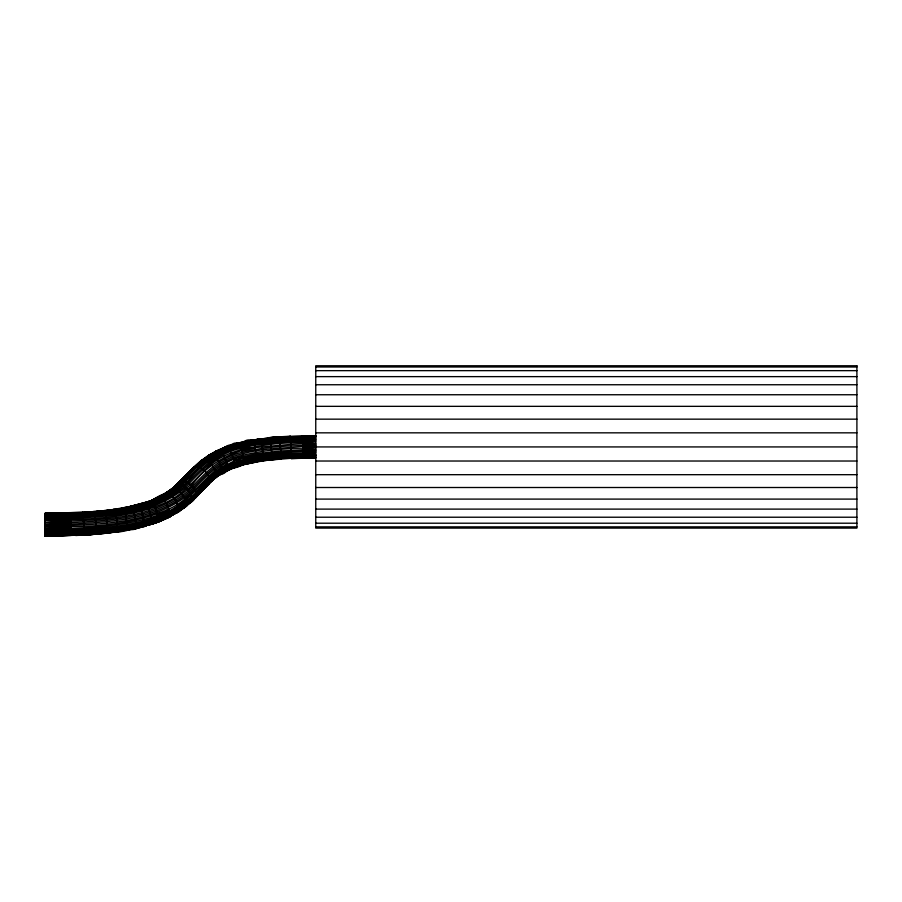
<?xml version="1.0" encoding="UTF-8"?>
<svg xmlns="http://www.w3.org/2000/svg" width="902" height="902" viewBox="0 0 902 902"><rect width="100%" height="100%" fill="white"/><g stroke="black" fill="none" stroke-linecap="round" stroke-linejoin="round"><path stroke-width="1.35" d="M45.1 516.339L45.1 514.817C91.7 511.378 146.958 516.057 183.523 481.116C199.004 461.689 220.235 446.682 244.972 442.307C268.198 437.267 292.079 436.726 315.756 436.331C287.693 435.937 259.021 437.008 231.994 445.295M290.94 457.788L291.177 458.554L302.914 458.284L302.666 439.048L315.756 438.293C290.185 437.774 264.275 438.947 239.38 445.261C215.161 450.211 197.651 468.273 181.629 485.727C143.846 516.711 91.113 513.644 45.179 515.662L70.345 516.158L70.987 532.09L70.796 535.393L45.235 535.675C86.671 533.781 129.753 533.736 168.573 517.139C171.752 509.202 162.394 490.711 152.889 500.272L156.046 498.851M45.111 513.982L45.1 515.211L45.145 513.982L70.108 513.723L70.345 516.158L45.179 515.944L45.19 517.725M88.61 534.886L100.426 533.556L88.61 534.886L62.069 535.664L45.224 535.562L45.269 534.334C94.642 530.895 151.356 534.266 191.607 500.17C205.656 486.212 218.814 469.243 238.94 464.023C263.779 456.446 290.038 456.311 315.756 455.566C290.049 454.349 263.812 455.905 238.974 463.042C218.859 468.262 205.724 485.22 191.675 499.178C151.412 533.229 94.676 530.072 45.269 533.206L45.213 534.739L45.269 533.206L70.987 533.059M82.556 512.381L45.123 513.306L45.111 514.377L45.123 513.306L82.465 512.291L83.942 524.987L83.649 534.412M76.027 535.202L45.247 536.239L45.269 535.168L84.01 534.401L117.452 531.199L117.091 520.33L114.34 509.641L93.763 511.874L100.223 511.254M234.43 466.447L234.204 467.135C252.447 460.415 272.088 458.814 291.357 457.788L290.354 436.974M62.249 535.179L62.159 536.047L45.247 536.239L68.056 535.348M62.012 535.19L62.159 536.047L45.258 536.115L45.224 535.168M45.258 535.675L83.942 534.694M69.758 513.734L69.894 512.866L70.108 513.723L45.123 513.824L69.894 512.866M289.948 436.985L290.117 436.128L290.421 436.974M291.369 458.261L291.414 457.788M45.213 519.338L45.19 517.331C92.793 513.723 149.777 518.289 187.052 482.266C202.059 463.572 222.253 448.689 246.28 444.607C264.771 440.277 283.848 440.356 302.61 438.068L302.407 435.745L315.756 435.824L289.993 436.512M242.39 464.981L255.266 462.275C256.495 455.837 256.551 433.49 243.675 441.698L243.112 442.51M214.507 478.083L218.927 474.847C227.022 473.967 229.785 467.845 226.458 461.317C224.575 457.134 222.095 451.992 217.303 450.729L203.085 459.817M206.795 458.047L207.855 455.86L209.805 455.036M191.585 500.587L216.04 477.282L216.57 474.61L215.928 471.16L211.35 463.989L205.938 460.257L202.149 459.964L176.172 485.603M82.465 512.291L104.756 510.848L106.943 521.604L107.225 532.484L95.646 533.578M177.897 484.656L179.058 482.288L194.122 467.27M191.371 470.54L192.532 468.172M191.506 470.562L192.656 468.194L201.529 460.313L200.92 460.798L200.075 462.196L202.973 460.02M174.21 487.463C181.144 478.861 197.685 496.799 189.082 503.372C196.241 500.418 198.643 492.064 192.678 486.697C189.533 483.179 183.636 478.962 179.058 482.288M176.499 486.11L179.566 481.995L181.956 480.822M199.59 492.492L194.167 498.738M259.348 439.184L250.936 440.514L259.923 438.857L262.313 446.93L263.125 460.685L254.804 461.948L263.237 460.685M113.37 510.182L113.866 509.292M231.149 467.653L233.032 468.206L238.613 465.545L238.613 459.434L243.439 456.581L255.717 453.875L280.838 450.887L315.756 449.839C291.56 447.031 266.834 449.771 243.145 455.172C220.494 459.648 204.946 477.406 189.848 493.304C149.935 526.7 94.101 523.78 45.258 526.531C86.66 527.411 130.08 526.204 168.573 509.168C197.448 496.844 210.888 462.185 243.439 456.581C241.68 450.718 240.045 437.876 230.608 445.216L229.987 446.073M279.18 437.143L280.838 450.887L280.466 458.881M262.414 460.742L280.838 458.859L262.155 460.291M302.373 435.846L315.756 435.655L302.407 435.745M223.854 448.79C225.026 445.971 230.686 443.468 233.009 446.231L239.38 445.261M223.978 448.801L224.203 448.114M226.019 471.25L233.765 467.664L234.441 463.515L232.896 456.919L230.472 451.722L227.011 447.572L224.79 447.212L231.363 445.081L224.519 447.584M244.329 463.989L242.074 464.755L255.514 462.162L255.875 461.362M95.928 533.95L95.928 522.675L93.977 511.479M113.675 509.404L130.666 506.45L150.431 501.23L153.036 503.699L155.651 508.3L158.256 518.74L157.173 522.134L149.879 524.592L163.645 518.988L163.645 512.888L168.573 509.168M110.224 531.988C115.253 532.338 125.682 531.932 130.395 528.955M154.298 523.228L165.585 517.872M214.98 452.669L216.784 450.797L207.855 455.86M215.093 452.691L216.221 451.023L225.252 447.031M131.444 528.549L144.658 525.945L158.481 521.987L169.677 517.072L170.816 515.392M82.668 512.663L54.706 513.7L72.149 513.159M129.606 507.33L130.328 506.394L143.452 503.012C149.304 507.071 153.114 518.21 149.879 524.592M243.224 442.51L249.572 440.762M126.235 529.553L128.772 529.113C130.88 530.207 137.036 529.632 138.75 527.185M270.724 459.727C272.697 454.879 270.995 443.434 268.604 437.774L279.124 436.861M271.446 459.693L262.55 461.012L262.042 460.279M179.498 510.419L178.179 512.201L175.946 512.528L157.354 521.807M104.756 510.848L104.102 510.882L123.089 508.254L125.558 514.602L127.193 524.412L126.472 530.117L106.571 532.518M174.627 513.069L176.172 513.046L184.696 507.307L186.15 505.436L186.364 502.47L185.305 498.851L180.231 491.894L175.89 489.132L172.135 488.805L157.095 498.378L164.017 494.6L176.51 485.163M213.379 478.894L215.555 477.913L216.277 476.493C244.656 455.814 282.371 457.833 315.756 456.694L291.357 457.788M180.242 481.454L171.008 490.44L188.518 473.178M178.179 512.201L187.481 504.635L180.637 509.596M232.502 468.206L243.269 464.88L243.811 464.056M146.428 525.235L145.526 526.216L137.623 528.076L136.811 527.411M176.172 513.046L186.015 506.529L192.295 500.475L189.409 502.966M208.497 484.092L216.277 476.493M142.46 504.015L143.452 503.012M229.863 446.073L230.889 445.047M116.358 530.804L117.452 531.199M176.815 512.776C180.625 508.457 176.499 501.963 173.759 498.096C167.186 487.249 155.719 499.246 148.221 502.087L151.716 500.723M159.338 521.446L170.162 516.666L158.481 521.987M103.64 532.699L99.682 533.127L100.19 533.961L121.094 531.03L118.624 531.368M123.089 508.254L122.063 508.345L138.051 505.041L150.431 501.23L167.174 493.281L178.348 484.915L203.897 459.783L218.013 450.853L231.87 445.284M290.106 436.218L278.831 436.872M75.971 535.495L75.644 534.739L71.562 534.875M125.006 508.176L125.773 507.803L123.394 508.221M164.017 494.6L172.135 488.805M217.427 450.741L207.302 456.435L218.137 450.876M220.325 474.463L221.43 473.449M170.331 490.237L175.743 485.524M134.387 528.121L135.368 528.301L135.954 526.824L135.807 521.39L134.387 514.309L131.839 507.736L130.328 506.394L122.266 508.04M195.644 497.803L209.174 483.438L194.967 498.344M132.335 506.62L151.942 501.005M134.748 528.369L143.429 526.137L143.429 518.165L141.524 511.175L138.513 505.458L137.623 504.804L130.328 506.394M193.332 467.653L171.369 489.673M188.935 472.614L202.262 459.986M178.404 484.374L184.019 478.455M193.254 498.975L195.114 497.013M209.557 482.638L189.093 503.012M178.134 483.754L185.835 475.681M188.721 472.659L191.607 469.638M180.783 481.634L202.973 459.794M193.58 499.099L209.422 482.626C210.831 474.508 201.315 464.947 193.197 467.631L174.582 486.685M194.381 498.716L209.027 483.416M315.756 454.168C290.016 453.537 263.79 454.676 238.94 461.937C218.814 467.168 205.656 484.126 191.607 498.096C151.356 531.864 94.687 529.598 45.269 531.413C96.243 527.106 156.396 531.357 195.971 492.593C209.467 478.274 223.786 462.422 243.675 457.945C267.195 451.789 291.639 451.778 315.756 450.786L302.982 449.929M146.789 524.75L153.047 523.667L137.228 527.839M194.246 497.915L196.805 495.423M189.972 502.797L196.185 497.126M175.101 486.031L179.724 481.747M181.437 481.127L171.03 490.113M195.971 496.72C156.396 535.247 96.288 531.797 45.269 534.965L70.942 534.536M189.848 503.012L195.587 497.509M176.149 485.535L181.043 481.059M192.126 468.86L201.417 460.291M215.928 477.259L207.167 485.028M151.807 524.152C165.055 519.744 177.784 513.272 188.157 503.812M191.923 501.253L184.436 507.037M184.166 506.947L188.202 503.575M190.999 501.85L183.974 507.634L182.249 507.792M184.696 507.307L190.491 502.504M227.056 470.63L225.895 471.239M167.479 492.796L165.506 493.631L173.218 488.219L155.324 499.392M208.633 484.103L206.265 485.265M190.75 502.425L191.404 501.918M170.816 489.606L171.414 489.132M171.865 489.042L172.485 488.546M214.823 478.376L215.431 477.891M98.329 511.885L97.766 511.908L100.257 511.637M187.131 505.402L170.546 516.102M177.525 512.471L186.635 506.045M168.573 492.007L172.958 488.839M200.92 460.798L208.948 455.127L200.424 461.429M227.304 463.966C202.082 478.184 187.526 507.544 157.861 515.155C121.793 527.986 82.928 527.23 45.269 530.207L45.269 532.214L45.168 530.207M216.04 477.282L224.485 470.979L224.485 466.853C252.47 452.567 285.133 453.232 315.756 452.567L303.027 453.875L315.756 454.867L303.027 454.98M214.214 478.725L219.671 474.734M214.935 478.398L220.866 474.024M185.789 506.202L177.784 511.75L163.645 518.988M172.97 488.647C160.736 497.949 145.955 503.147 131.094 506.496M176.544 512.381L180.952 509.326M227.586 469.344L221.306 473.426C223.2 465.962 217.156 456.671 209.692 455.014M120.913 531.334L110.675 532.721M168.46 517.342L178.743 511.761M164.378 494.273L151.209 500.813M159.44 497.442L166.295 493.473M207.742 455.837L215.634 451.395M220.099 474.272L234.069 467.135M219.784 474.756L233.765 467.664M228.375 448.801C255.503 436.5 286.656 438.733 315.756 436.545L302.52 436.602M166.227 517.658L169.362 516.463M171.786 515.132L175.439 513.137M177.356 512.336L166.926 517.793M157.929 497.43L165.63 493.315M45.134 526.926L45.235 522.619C94.733 518.751 153.092 522.991 191.664 485.614C220.02 446.231 271.175 441.055 315.756 443.074M165.337 518.571L169.497 516.598M155.381 499.494L158.82 497.972M144.297 503.496L139.246 504.613L151.344 500.824L160.398 496.844L150.814 500.824M215.747 451.417L225.906 447.042M217.303 450.729L225.793 447.031M215.375 451.97L217.777 450.853M220.415 449.76L224.079 448.102M243.675 441.698L245.389 442.905L247.588 448.114C270.239 446.614 292.913 443.074 315.756 444.021L302.801 442.702L315.756 441.292C290.726 441.394 265.346 442.081 240.969 448.35C217.405 453.108 200.718 471.036 185.09 487.835C146.417 520.285 92.286 515.786 45.224 520.274C85.577 519.315 127.915 519.451 165.472 502.628C184.369 494.42 196.298 477.124 211.35 463.989C221.847 455.679 234.667 451.045 247.588 448.114M227.439 470.077L233.077 467.631M225.376 471.306C231.927 466.56 248.411 468.612 243.439 456.581M165.055 518.154L143.147 525.99M156.215 522.303L168.573 517.139L156.722 522.303L155.031 521.739M159.18 497.126L159.744 496.889M169.102 517.297L169.677 517.072M151.931 523.137L155.516 521.863M153.317 523.149L159.654 520.916M152.28 524.175L158.944 521.807M225.365 447.708L230.901 445.678M224.395 447.572L231.363 445.081M233.009 446.231C198.914 454.304 185.135 492.751 151.694 502.143C117.542 514.027 80.808 513.531 45.179 515.662M241.95 464.755L244.205 463.989M149.867 501.05L130.046 506.518M143.621 503.632L147.071 502.47M140.171 504.545L148.729 501.76M231.273 467.664L240.676 465.161M233.889 467.664L243.439 464.553L238.613 465.545M152.697 524.017L144.658 525.945M148.526 501.568L151.795 500.587M230.258 445.565L237.429 443.277M137.623 504.804L143.903 503.034M150.611 524.107L135.616 527.986L116.617 531.255M150.273 524.445L135.65 527.817M132.605 506.304L137.916 504.951M137.972 528.132L145.887 526.069M244.194 441.63L236.674 443.378L236.144 444.212L236.798 443.389L251.557 440.153M237.542 443.423L239.842 442.859M135.086 528.425L143.136 526.452M241.95 450.944L254.68 448.136M242.074 464.755L244.498 464.192M247.171 463.628L253.406 462.23M243.574 464.553L255.717 461.847M126.72 507.476L133.654 506.473M128.276 507.285L133.259 506.225M129.121 529.553L138.547 527.693M138.277 528.008L129.448 529.812M135.368 528.301L126.472 530.117M121.161 530.432L123.698 529.993M130.226 529.451L99.863 533.589M116.978 509.28L125.479 507.736M117.44 509.247L121.015 508.627M251.151 440.21L269.01 438.034M255.108 462.207L262.662 461.012M116.865 531.526L126.708 529.993M157.557 513.802L163.645 512.888M221.306 467.326L224.485 466.853M111.183 532.405L116.144 531.718M110.664 510.07L114.813 509.607M112.919 510.126L115.501 509.765M115.749 531.222L118.512 530.838M249.955 462.546L252.436 462.241M104.226 510.588L114.092 509.371M106.763 532.8L117.294 531.492M70.852 525.595L45.258 526.046C93.729 521.356 149.371 525.686 189.082 492.097C204.269 476.053 219.998 458.272 242.796 453.751C266.586 447.054 291.481 448.474 315.756 445.453C291.188 445.52 266.327 446.242 242.39 452.33C219.423 456.897 203.491 474.711 188.202 490.925C148.729 524.288 93.413 519.868 45.247 524.569L45.269 528.831M856.9 446.93L315.756 446.93L302.948 448.486L315.756 448.88M303.016 452.646L315.756 451.225L303.004 451.327M103.031 510.972L108.251 510.521M100.032 533.871L111.047 532.699M302.756 441.382L315.756 440.086C290.545 440.153 264.985 440.875 240.439 447.2C216.66 452.015 199.703 469.987 183.952 487.001C145.572 519.101 91.891 514.647 45.213 518.943L45.235 523.013M95.792 533.86L107.101 532.778M93.864 511.581L104.564 510.566M268.751 437.673L279.011 436.771M269.777 437.955L276.238 437.391M270.375 437.921L276.722 437.369M279.056 436.861L268.83 437.752M270.904 459.997L280.748 459.152M93.876 511.84L98.002 511.513M94.011 511.93L98.16 511.603M88.238 534.04L95.33 533.499M88.497 534.796L100.314 533.849M303.016 456.773L315.756 455.848L303.027 455.95M82.375 512.392L94.112 511.569M83.762 534.694L96.052 533.849M302.61 438.068L315.756 437.166L302.565 437.256M291.312 458.261L280.522 459.163M80.222 512.776L86.998 512.392M81.496 512.798L87.111 512.483M75.644 534.739L81.248 534.424M75.824 535.495L88.712 534.785M45.269 530.613L45.269 528.425L70.908 527.039M233.765 459.693L238.613 459.434M302.88 445.543L315.756 444.968L302.846 444.1M302.711 440.153L315.756 439.68L290.647 439.409M70.593 519.811L45.224 520.713L70.672 521.209M61.494 513.61L72.228 513.249M68.078 513.678L72.295 513.542M308.01 457.754L302.846 457.9L315.756 457.517M58.833 513.689L61.573 513.599L56.037 513.689M70.987 530.985L45.269 531.819L45.19 533.612L45.269 531.819L70.987 532.09M308.112 457.754L290.996 457.799M291.109 458.554L315.756 457.776M46.487 513.678L69.837 512.967L45.134 513.43L70.029 513.249M62.193 535.946L45.258 536.07L62.069 535.664M45.258 536.07L62.227 535.664L45.269 535.562L45.213 534.334L70.965 533.883M45.224 535.562L55.721 535.326M45.111 513.475L69.837 512.967M302.914 458.284L315.756 458.069L302.88 458.193M70.187 514.377L45.168 514.817L45.179 516.339M45.213 518.943L70.514 518.492M45.247 524.569L70.796 524.13M45.269 530.207L70.965 529.756M302.914 447.009L315.756 446.93M45.19 517.331L70.435 517.274M315.756 366.99L856.9 366.99M315.756 370.654L856.9 370.654M315.756 376.63L856.9 376.63M315.756 384.748L856.9 384.748M315.756 394.749L856.9 394.749M315.756 406.34L856.9 406.34M315.756 419.159L856.9 419.159M315.756 432.836L856.9 432.836M315.756 461.023L856.9 461.023M315.756 474.689L856.9 474.689M315.756 487.508L856.9 487.508M315.756 499.099L856.9 499.099M315.756 509.111L856.9 509.111M315.756 517.218L856.9 517.218M315.756 523.205L856.9 523.205M315.756 526.869L856.9 526.869M45.269 528.425L70.942 528.437M45.235 522.619L70.739 522.653M251.387 440.086L251.974 440.424M255.266 462.275L254.68 461.948M231.78 468.014L232.366 468.194M120.699 531.447L119.898 530.647M244.307 441.63L245.085 442.307M45.134 526.531L45.168 530.613M45.111 520.713L45.123 524.975M45.1 518.943L45.111 521.119M45.1 517.331L45.1 519.338M45.1 515.944L45.1 517.725M856.9 365.761L315.756 365.761L315.756 528.098L856.9 528.098L856.9 365.761"/></g></svg>
